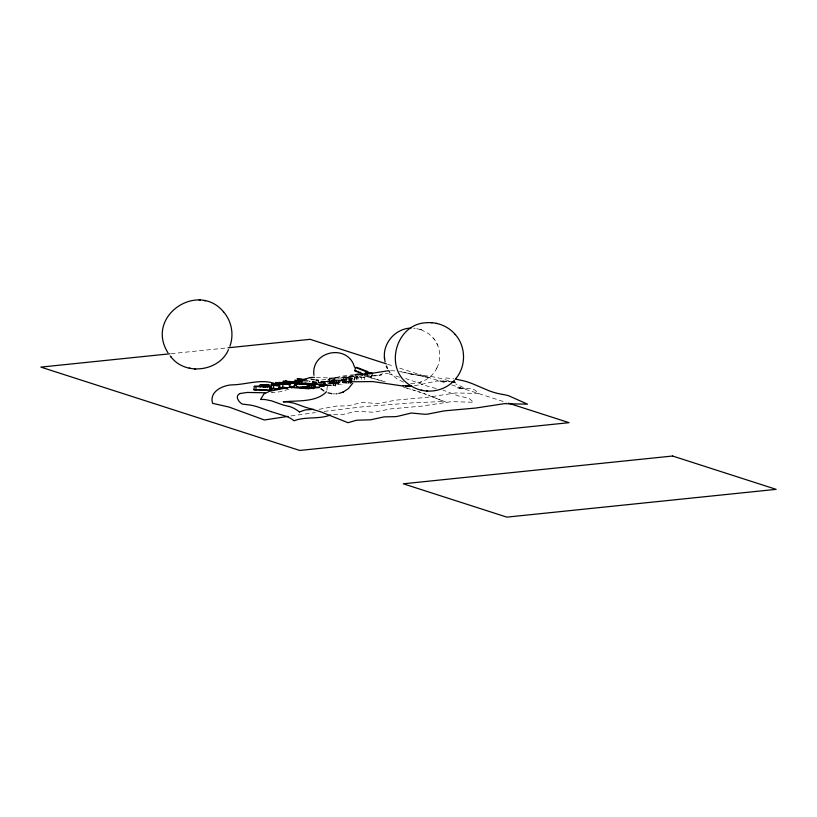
<?xml version="1.0" encoding="UTF-8"?>
<svg xmlns="http://www.w3.org/2000/svg" width="817" height="817" viewBox="0 0 817 817"><rect width="100%" height="100%" fill="white"/><g stroke="black" fill="none" stroke-linecap="round" stroke-linejoin="round"><path stroke-width="0.61" stroke-dasharray="4.08 3.06" d="M317.936 382.509L318.313 380.191L318.232 381.917M319.345 386.206C316.833 378.516 325.421 385.695 320.611 386.441L321.255 386.451M326.79 381.57L324.175 381.498L323.92 385.134L320.172 384.654L320.509 381.182L330.875 381.937L330.599 385.389L323.91 384.95L326.524 385.011M318.599 384.123L321.05 384.49L320.683 386.809L341.445 381.161L349.472 376.177L354.282 375.105M320.948 386.809L321.122 384.511M321.112 386.472L321.541 383.02M318.855 385.798L322.827 385.992C320.335 380.916 328.117 381.753 324.553 386.247L320.581 386.063M335.664 382.397L335.654 385.849L323.093 385.124C321.969 380.497 325.605 380.651 323.818 385.134L323.195 385.113L323.501 381.672M323.399 385.083L324.124 381.682M324.809 385.338L325.074 381.886L350.238 383.296M322.878 385.992L324.747 386.257L325.084 382.795M328.077 379.803L336.614 380.651L336.41 384.113L327.831 383.296L328.056 379.823L331.927 379.895A27.952 1.021 4.5 0 1 333.377 379.966L342.292 380.814L342.078 384.286L337.298 384.021L337.829 380.569M333.51 378.833C335.736 387.738 322.766 376.811 333.51 378.833L351.239 379.864L343.181 378.945M329.66 381.764L330.139 378.322L334.204 378.68L333.642 385.532M329.874 381.774L331.876 381.866L332.141 378.424M333.459 385.583L333.418 381.988L326.177 381.365M334.296 382.162L334.562 378.71L344.59 379.19L344.274 382.642L334.296 382.162C333.142 381.58 332.356 385.879 333.969 385.644M335.389 385.838L335.91 380.262L338.667 380.559L337.952 384.031M338.401 384.01L338.279 380.477M352.311 381.845C348.634 383.428 336.032 379.006 346 377.525A24.816 0.899 4.5 0 1 348.502 377.648L352.096 377.873M342.946 382.387L343.365 378.945M343.099 382.397L345.172 382.489L345.489 379.047M346 382.897L346.388 377.75L347.388 377.76M347.205 381.222L349.227 381.519L349.533 378.087L349.176 381.529L346.183 381.222L346.868 381.192L347.143 377.74M348.675 383.224L348.941 379.772M352.372 381.733C348.267 383.102 348.91 376.075 352.423 378.046M349.839 381.335L350.227 377.893M352.341 380.13C348.614 381.049 349.686 374.38 353.118 376.361M350.748 383.326L351.024 379.874M351.014 383.316L351.29 379.874M356.375 378.812L356.559 376.514M356.733 379.976L356.998 376.525M358.03 379.425L358.214 377.127L356.447 376.892M361.318 379.415L361.492 377.127M364.668 379.68L364.842 377.372L361.298 376.851M326.923 390.24C326.871 374.543 343.834 385.951 352.239 381.845M369.233 375.82L371.612 376.851L369.407 376.668L370.356 373.369M371.408 376.678L372.358 373.379M371.674 376.841L372.307 374.646M436.891 368.007C441.568 358.765 440.383 346.939 433.919 338.83M410.685 383.449C421.276 384.072 431.897 377.995 436.646 368.498M436.503 368.784L437.013 367.773M342.864 380.967L345.734 380.967A24.816 0.899 4.5 0 1 348.236 381.09L352.321 381.365M364.821 377.393L356.835 376.851M350.217 379.772L352.352 379.772M288.861 389.209L280.721 391.68L271.53 392.763L274.206 392.701M320.172 384.654L330.599 385.389M419.499 382.448L421.368 381.856M364.648 375.943C370.458 374.942 378.475 377.699 382.999 373.083L388.351 373.645M379.394 375.238L381.999 374.768L373.686 375.759M414.321 385.818L437.381 380.967L450.004 381.692M290.964 415.945L315.372 412.565M342.333 380.855L337.564 380.579M354.098 374.84C341.149 374.993 328.955 380.508 316.016 380.079M324.216 411.38L365.373 406.498L413.443 402.791L443.907 401.474L428.067 395.071M327.811 383.255L331.661 383.336A27.952 1.021 4.5 0 1 333.111 383.408L342.068 384.307M171.08 353.669L226.718 347.94M333.418 381.988L334.194 382.152M331.743 380.089L333.653 380.15A23.162 0.848 4.5 0 1 335.072 380.222L335.91 380.262M331.467 383.541L333.377 383.592A23.162 0.848 4.5 0 1 334.796 383.663L338.013 383.929M319.141 409.307L336.737 406.008L346.857 405.916A54.351 33.609 -72.2 0 0 349.472 405.487L362.748 402.301L374.932 403.424A51.093 31.597 -72.2 0 0 378.792 403.465L395.602 400.156L427.158 397.317L455.59 392.957L478.956 393.457L474.33 389.75A14.686 11.132 84.1 0 0 472.43 389.015L467.13 388.432A30.76 23.325 84.1 0 1 463.607 387.575L455.692 383.888M330.834 381.947L324.175 381.498M333.663 377.771L354.404 376.474L343.824 377.117M353.761 376.402L335.726 377.668M335.113 393.886L332.979 393.835M356.386 378.547L357.182 378.506L356.406 378.332M440.118 380.855L443.478 381.141L445.99 377.934L453.598 378.802M333.632 414.689L341.506 414.719A46.273 28.615 -72.2 0 0 342.384 414.607L356.079 411.257L373.655 412.248L390.475 408.929L421.807 406.12L451.444 401.647L473.605 402.26L469.652 398.931A16.309 12.367 84.1 0 0 467.6 397.961L458.419 395.939L442.947 390.118M336.604 380.671L333.254 380.456M358.142 377.127L356.457 377.035M390.608 370.632L395.816 370.928M327.484 377.873L316.393 377.423M318.13 380.201L315.597 380.119M309.347 381.243L310.215 381.263L309.459 381.141M349.86 381.335L352.341 381.519M349.421 378.087L346.388 377.75M324.819 382.805L318.64 382.509M352.341 378.383L343.171 377.536M318.456 382.325L323.093 382.54M320.856 384.511L318.681 384.398M318.814 385.971L320.141 386.043M321.336 383.02L318.61 382.846M319.61 382.764L318.589 382.693M331.876 381.866L333.745 382.039M345.172 382.489L350.319 383.214M325.023 381.886L323.358 381.682M442.548 381.284L448.839 381.641M334.429 382.203L335.879 382.376M334.163 385.655L335.613 385.828M325.901 384.817L333.152 385.44M420.673 329.496L413.688 328.158L414.301 328.209M323.757 381.641L320.468 381.233M414.525 328.22L415.148 328.281M458.899 388.014L463.596 388.514L456.611 387.748L461.339 388.269M462.79 388.443L465.149 388.647M359.551 376.841L361.431 377.137L358.877 376.913M333.254 380.313C328.516 381.028 333.03 385.154 336.338 384.092M353.393 376.77L350.575 376.371M447.89 381.447L451.617 381.896M315.668 379.834L318.293 380.181M350.084 377.903L352.433 378.251M347.48 377.771L349.492 378.077M401.341 371.868L429.262 377.668L399.472 371.469M409.674 373.972L430.916 376.412L440.966 378.455A127.942 97.019 84.1 0 1 449.922 381.386L450.453 381.6M436.247 388.514L428.455 386.523L405.722 378.547M399.605 377.229L389.004 373.849M385.277 381.886L374.533 378.833M381.416 380.896L364.893 375.973M403.516 387.095L409.327 388.882M371.766 378.097L364.27 375.81M406.733 388.044L414.679 390.516M412.085 389.678L420.02 392.221M387.585 364.259L393.641 366.2M399.687 368.15L446.868 383.336M451.699 384.899L506.142 402.424M420.837 329.547L428.864 333.796L434.43 339.484M403.567 382.131L397.133 379.098L391.139 373.92M419.877 329.231L421.633 329.813M417.426 391.384L425.34 394.008M422.757 393.181L446.501 402.301M367.221 375.81L369.407 376.668M433.224 337.942L433.745 338.606M436.829 343.426L437.585 345.08M333.224 377.975A53.942 10.335 -11.1 0 1 327.025 378.046M343.109 378.955L342.844 382.397L344.376 382.632L344.682 379.19L343.181 378.965"/><path stroke-width="1.23" d="M223.644 311.992C198 280.619 144.813 316.169 167.945 352.73M229.894 346.224C234.183 334.664 231.609 320.948 223.429 311.726M455.355 334.623C448.39 326.32 437.289 321.786 426.505 322.735C395.571 323.634 383.234 369.213 410.114 385.256M455.692 378.731C466.374 366.384 466.078 346.449 455.14 334.367M270.59 390.373L271.295 390.475L253.852 389.791L254.312 386.329L259.244 386.073A25.01 0.96 3.6 0 1 261.532 386.145L270.396 386.89M255.844 390.015L256.068 386.564L265.596 386.86M260.143 387.054L260.296 384.756L264.831 385.073M263.278 386.972L263.431 384.674L266.066 384.776M265.27 387.033L265.413 384.736M267.363 387.268L267.506 384.97L263.431 384.674M267.731 387.299L267.874 385.001L279.608 385.726L279.159 389.198L270.601 388.729M270.039 390.332L269.518 390.291L269.733 386.839M271.091 390.495L271.54 387.023L270.498 386.901M272.786 388.606L271.275 388.381L271.704 384.919M271.489 388.371L273.542 388.432L273.756 384.981M275.625 384.838L275.768 382.53L279.639 382.764M278.76 384.746L278.903 382.448L280.895 382.509L280.742 384.817M282.621 387.37L283.029 383.919L287.063 384.388M283.101 383.612L283.244 381.314L286.767 381.416M285.501 383.5L285.654 381.202L289.545 381.488M289.085 385.052L289.238 382.754L295.09 383.5M289.759 383.816L289.902 381.519L301.79 382.233M294.712 385.818L295.07 383.52M299.053 381.335L299.196 379.027L299.87 379.078L301.299 379.272L301.156 381.57M301.524 381.59L301.667 379.292L305.977 379.425M297.654 387.197L296.275 387.044L296.724 383.571L309.143 384.307M296.459 387.023L307.08 387.534L307.345 384.082M309.132 384.327L308.867 387.769M302.862 387.748L311.114 388.136L311.594 384.674L310 384.47M302.862 387.779L312.043 388.269C309.847 381.192 320.305 387.524 308.203 384.787M312.319 384.337L312.502 382.039L316.475 382.223M299.972 387.605L313.636 388.514L313.953 385.062M313.33 387.054L315.148 387.146L315.413 383.694L317.374 383.939M354.813 377.822L355.089 376.453M354.159 380.079L354.568 378.761M354.517 378.965L354.864 377.617M354.997 369.713L355.487 367.456L356.917 367.395L367.65 371.582L365.761 371.51L364.78 374.789M366.547 374.809L367.497 371.51M367.037 374.513L367.456 372.215M326.483 391.69C316.261 402.699 296.877 400.289 283.264 401.862A54.81 41.565 84.1 0 1 288.37 402.046L294.375 403.271L305.19 407.172A53.156 40.309 84.1 0 0 306.334 407.52L320.836 411.86L347.991 422.706L356.641 420.224L370.52 419.805L384.164 416.874L395.428 416.65A54.351 33.609 -72.2 0 0 398.053 416.221L411.329 413.024L423.512 414.148A51.093 31.597 -72.2 0 0 427.373 414.188L444.182 410.88L475.739 408.04L504.16 403.69L527.537 404.18L508.868 395.837A72.958 55.321 84.1 0 0 505.233 394.907L501.352 394.192A114.656 86.949 84.1 0 1 489.25 390.853L472.604 383.786A127.942 97.019 84.1 0 0 463.658 380.855L455.375 379.078M171.039 356.958C185.816 376.412 219.936 370.836 228.454 349.605M352.801 383.091L348.481 388.565L343.314 391.976M354.476 367.15C348.185 343.436 310.654 350.544 313.942 375.32M454.405 380.222C443.549 392.374 423.809 394.682 410.42 385.45M291.444 387.789L301.34 380.456L310.021 377.566M342.537 392.313L338.82 393.467M343.508 391.894L342.149 392.477M299.41 411.972L305.241 409.92L313.616 409.327M240.259 393.467L247.388 392.446L264.984 392.773M300.278 384.164L302.157 384.409M319.692 387.003L308.652 388.759L289.106 387.37L269.651 391.251L263.973 393.876L260.582 399.472A54.81 41.565 84.1 0 1 265.678 399.646L271.683 400.881L282.508 404.783A56.526 42.862 84.1 0 0 284.377 405.314L289.065 406.478M355.201 374.666L358.479 373.961L362.758 375.309M279.005 387.636A21.334 0.817 3.6 0 0 280.629 387.687L282.059 387.687M266.444 390.148L263.309 389.842A21.334 0.817 3.6 0 0 261.031 389.77L259.592 389.78L263.248 390.077A21.16 0.807 3.6 0 0 265.484 390.138L266.495 390.128M330.701 414.883C318.865 419.693 305.721 416.2 294.059 420.775A41.483 31.454 84.1 0 0 287.257 416.68L271.377 411.717M288.023 416.384L264.361 419.989L228.985 407.04L212.583 403.322C209.132 391.843 222.071 385.593 231.395 384.889C246.387 384.787 261.614 378.138 276.238 384.102M169.824 353.802L40.85 367.109L299.727 450.453L569.051 422.675L508.562 403.2M227.984 347.807L310.164 339.331L386.38 363.861M336.165 393.835L337.043 393.753M303.076 384.307L305.507 384.409M281.998 387.667L279.057 387.411M355.068 375.044L366.179 374.176L388.943 370.652M353.373 381.764L372.736 381.57L403.23 386.073M411.104 328.117C395.939 328.26 382.907 342.66 384.46 357.795M311.032 377.454L314.453 377.362M367.446 372.133L372.593 373.492L367.67 372.307M273.593 388.432L279.394 389.178M407.612 386.227L409.828 386.186M264.739 385.093L260.296 384.756M275.768 382.53L277.259 382.764M354.956 370.683L356.447 370.826M291.638 381.753L297.153 381.947M288.963 384.664L290.617 384.613L284.357 383.98M254.312 386.329L256.068 386.564M405.416 386.196L411.88 386.308L403.087 385.716M254.005 389.78L259.02 389.525A25.01 0.96 3.6 0 1 261.317 389.597L269.518 390.291M294.896 383.52L288.748 383.132M286.124 387.861L286.849 387.84L282.815 387.37M296.724 383.571L297.858 383.745M285.654 381.202L286.808 381.406M283.244 381.314L288.799 381.682M278.903 382.448L280.834 382.754M299.196 379.027L297.061 378.965L302.28 379.497M311.175 379.384L314.361 379.65M302.167 381.018L298.624 380.865M289.238 382.754L287.482 382.785M287.155 382.887L281.038 382.519M282.866 382.948L287.278 383.081M280.731 384.409L271.673 383.663L274.778 383.633A25.01 0.96 3.6 0 1 277.075 383.704L285.031 384.296M268.864 385.215L266.403 385.124M279.383 385.747L275.758 385.512M292.843 386.911L290.454 386.666M269.406 386.982L271.305 387.044M279.057 387.82L284.857 387.993M285.582 388.014L287.033 388.065M270.825 388.545L272.735 388.606M313.687 388.514L312.043 388.269M285.909 387.85L284.919 387.779M312.502 382.039L313.442 382.203M285.95 384.398L285.113 384.327M294.437 385.113L296.163 385.195M314.535 383.837L304.751 383.224L307.161 383.582M308.928 384.317L300.758 383.929L309.857 384.46L309.592 387.912L300.493 387.381L301.749 387.534M284.52 384.133L282.805 383.929M302.004 380.599L298.624 380.508L301.739 380.814M284.653 387.605L283.775 387.544L284.806 387.748M315.413 383.694L313.156 383.592L314.616 383.827M305.262 383.582L301.534 383.234L306.018 383.571M308.315 383.714L317.425 384.256M308.397 384.633L312.319 384.827M313.279 387.238L314.29 387.289L313.34 387.125M305.149 387.033L302.433 386.86M308.54 387.187L305.966 386.89M313.493 387.432L316.261 387.564M307.08 387.534L308.867 387.748M315.148 387.146L319.253 387.707M309.633 387.912L311.328 388.116M278.883 387.248L283.795 387.605L282.631 387.391M284.132 387.432L287.625 387.677M431.07 322.664L432.162 322.746M199.113 299.921L200.216 299.992M195.58 369.029L194.477 368.957M427.567 391.088L426.474 391.016M313.514 382.213L316.526 382.662M303.699 384.398L303.097 384.327M299.298 387.472L297.705 387.268M300.084 384.072L297.97 383.827M289.647 386.247L294.181 386.86M452.608 382.08L455.12 382.366L452.465 381.999M451.617 381.896L454.109 382.193M291.608 381.774L292.915 381.947M288.871 381.682L290.76 381.937M331.845 393.712L327.974 392.814M295.519 380.456L294.804 380.324L307.999 380.926M316.332 387.575L317.435 387.738M307.652 386.85L308.407 386.962M304.578 386.85L305.119 386.931M436.309 323.348L437.371 323.583M204.403 300.605L205.475 300.84M422.328 390.414L421.266 390.179M190.279 368.344L189.207 368.11M271.009 411.605L257.794 406.917A106.292 80.597 84.1 0 0 250.165 405.038L242.281 404.109C238.881 402.301 234.591 396.306 239.555 393.763A23.856 6.761 13.3 0 1 240.331 393.498M355.63 367.517L365.73 371.49M357.703 371.327L358.336 371.572M359.603 372.072L360.859 372.572M354.68 370.816L364.147 374.543M323.889 390.924L321.52 389.26M320.877 388.718L321.673 389.392M170.232 355.977L171.253 357.213M389.29 371.531L389.913 372.409M387.462 368.487L386.349 366.036L386.666 366.833M385.062 361.911L384.409 357.162M384.47 357.979L384.521 358.653M289.085 406.355A41.442 31.424 84.1 0 1 299.42 411.942M310.286 377.801A78.595 24.653 36.5 0 1 311.318 377.709M259.847 386.308L263.472 386.625A21.671 0.827 3.6 0 0 265.515 386.686L266.72 386.676L263.534 386.4A21.334 0.817 3.6 0 0 261.246 386.318L259.959 386.298M282.273 384.245L280.844 384.235A21.334 0.817 3.6 0 1 278.556 384.164L275.4 383.898L276.575 383.878A21.671 0.827 3.6 0 1 278.628 383.939L282.243 384.256M672.595 456.019L403.281 483.797L506.836 517.13L776.15 489.352L672.595 456.019"/></g></svg>
